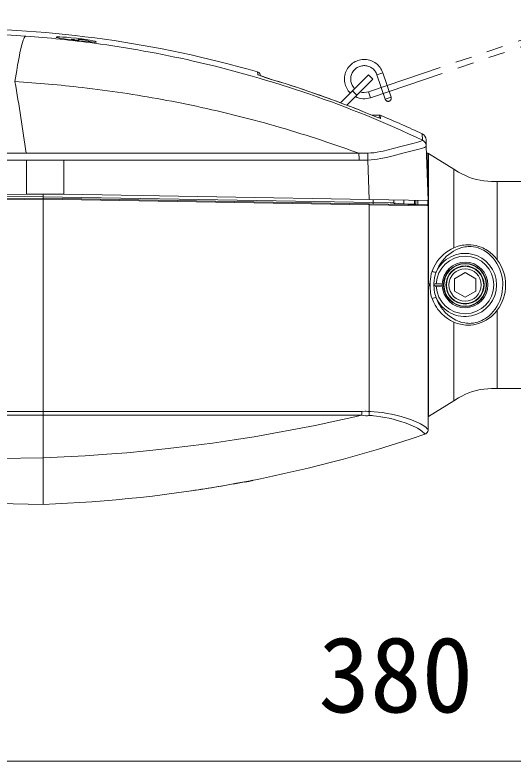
# Model space of a CAD drawing. Units: millimetres, scale not verified. Extents: x -63 to 62, y -56 to 57.
# Drawn here: x 7.98 to 20.01, y 15.37 to 33.39 of the extents above; entities that cross this region are included whole.
import ezdxf
from ezdxf.enums import TextEntityAlignment as Align

# ---------------------------------------------------------------- set-up
doc = ezdxf.new("R2010")
doc.units = ezdxf.units.MM
doc.header["$LTSCALE"] = 0.125
doc.linetypes.add('USER1', pattern=[31.75, 15.875, -3.175, 3.175, -3.175, 3.175, -3.175])
doc.layers.add('0-4_SUNPO', color=7, linetype='Continuous', lineweight=20)
doc.layers.add('0-5_GAIKEI', color=1, linetype='Continuous', lineweight=18)
doc.styles.add('ＭＳ ゴシック', font='')
doc.styles.get('ＭＳ ゴシック').set_extended_font_data('MS Gothic')

# ---------------------------------------------------------------- blocks, each defined once
blk = doc.blocks.new('D4')
at = {"layer": '0-4_SUNPO'}
blk.add_line((65.2081, 328.8668), (98.165, 328.8668), dxfattribs=at)
at = {"layer": '0-4_SUNPO', "style": 'ＭＳ ゴシック'}
blk.add_text('380', height=1.833, dxfattribs=at).set_placement((79.8116, 329.4918), align=Align.BOTTOM_LEFT)

msp = doc.modelspace()

# ---------------------------------------------------------------- linework, layer by layer
at = {"layer": '0-5_GAIKEI', "linetype": 'USER1'}
for p, q in [((22.0161, 33.3948), (16.5214, 31.5378)), ((22.0627, 33.2522), (16.5694, 31.3957)), ((16.7252, 31.9497), (16.9253, 31.3576)), ((16.8673, 31.9978), (17.0674, 31.4057)), ((16.9253, 31.3576), (16.9964, 31.3817)), ((16.9964, 31.3817), (17.0674, 31.4057))]:
    msp.add_line(p, q, dxfattribs=at)
at = {"layer": '0-5_GAIKEI'}
for p, q in [((9.4145, 32.8054), (9.4145, 32.7851)), ((9.5145, 32.7851), (9.5145, 32.8054)), ((9.6745, 32.7851), (9.6745, 32.7863)), ((16.6284, 31.8446), (16.5223, 31.9507)), ((16.7252, 31.9497), (16.7963, 31.9738)), ((16.7963, 31.9738), (16.8673, 31.9978)), ((14.2543, 31.8141), (14.2543, 31.8142)), ((16.2394, 31.4557), (16.6284, 31.8446)), ((15.8446, 31.273), (16.1334, 31.5618)), ((15.9984, 31.2147), (16.2394, 31.4557)), ((16.5214, 31.5378), (16.5454, 31.4668)), ((16.5454, 31.4668), (16.5694, 31.3957)), ((16.7842, 30.9729), (16.7769, 30.9076)), ((17.8222, 30.372), (17.8168, 30.5237)), ((17.8222, 30.3721), (17.8222, 30.3705)), ((5.6014, 30.0527), (8.2481, 30.0527)), ((8.2597, 30.0527), (8.2481, 30.0527)), ((8.2597, 30.0527), (9.1562, 30.0527)), ((9.1734, 30.0527), (9.1562, 30.0527)), ((9.1734, 30.0527), (12.5194, 30.0527)), ((12.5194, 30.0527), (12.8498, 30.0527)), ((12.8498, 30.0527), (16.2879, 30.0527)), ((5.6002, 29.8838), (8.2472, 29.8838)), ((8.2587, 29.8838), (8.2472, 29.8838)), ((8.2587, 29.0658), (8.2587, 29.8838)), ((8.2587, 29.8838), (9.1576, 29.8838)), ((9.1576, 29.8838), (9.1576, 29.0642)), ((9.1747, 29.8838), (9.1576, 29.8838)), ((16.5055, 29.8906), (16.5386, 28.9354)), ((18.5811, 29.6717), (18.5811, 27.7685)), ((19.6327, 29.3729), (19.6327, 27.4813)), ((4.6131, 28.9495), (8.6645, 29.0201)), ((8.6645, 29.069), (8.6645, 21.5729)), ((4.6088, 28.9021), (8.6645, 28.9729)), ((16.6325, 28.8622), (8.6645, 29.0012)), ((16.5331, 28.8355), (8.6645, 28.9729)), ((16.5374, 28.807), (8.6645, 28.9444)), ((17.935, 28.811), (16.5331, 28.8355)), ((16.6325, 28.9338), (16.6325, 28.8622)), ((17.1345, 28.925), (17.1345, 28.8545)), ((17.6355, 28.8276), (17.6355, 28.9163)), ((17.6645, 28.9158), (17.6645, 28.8158)), ((17.7145, 28.9149), (17.7145, 28.8149)), ((17.9559, 28.9107), (17.9559, 28.802)), ((17.9645, 28.781), (16.5374, 28.807)), ((17.6355, 28.8276), (17.3757, 28.8322)), ((18.1024, 26.8729), (18.1024, 26.8715)), ((18.1024, 26.8715), (18.1025, 26.8711)), ((18.1295, 26.8979), (18.1295, 26.8991)), ((18.1295, 26.8991), (18.1596, 26.8989)), ((18.2795, 26.8989), (18.1596, 26.8989)), ((18.2795, 26.8479), (18.1295, 26.8479)), ((18.1295, 26.8479), (18.1295, 26.8466)), ((18.1295, 26.8466), (18.1596, 26.8468)), ((18.2795, 26.8468), (18.1596, 26.8468)), ((18.2795, 26.8479), (18.2795, 26.8468)), ((19.6327, 26.2644), (19.6327, 24.3729)), ((18.5811, 25.9772), (18.5811, 24.074)), ((8.6645, 23.7298), (4.6122, 23.7298)), ((16.3562, 23.7296), (8.6645, 23.7298)), ((8.6645, 22.698), (4.6122, 22.6479))]:
    msp.add_line(p, q, dxfattribs=at)
at = {"layer": '0-5_GAIKEI', "color": 7}
for p, q in [((13.8456, 31.9553), (13.8424, 32.0167)), ((13.9146, 31.9251), (13.9145, 31.9258)), ((16.4429, 31.0402), (16.599, 30.9775)), ((16.4429, 31.04), (16.4429, 31.0402)), ((16.6105, 30.9729), (16.7842, 30.9729)), ((16.8229, 30.965), (16.8151, 30.8949)), ((17.9185, 30.2264), (17.9132, 30.3777)), ((17.9185, 30.2264), (17.9186, 30.2249)), ((17.9186, 30.2249), (17.9645, 28.9105)), ((17.9228, 30.1029), (17.9237, 30.0779)), ((17.9237, 30.0779), (17.9246, 30.0528)), ((17.9559, 30.0529), (17.9246, 30.0529)), ((17.9559, 30.0529), (17.9559, 29.1546)), ((18.5811, 29.6717), (17.9717, 30.0484)), ((17.9717, 26.8986), (17.9717, 30.0484)), ((21.882, 29.3729), (19.6327, 29.3729)), ((5.5978, 29.0193), (8.2587, 29.0658)), ((9.1576, 29.0642), (12.8584, 28.9996)), ((12.8584, 28.9996), (16.5386, 28.9354)), ((17.9645, 28.9105), (16.5386, 28.9354)), ((17.9645, 23.382), (17.9645, 28.781)), ((17.9945, 26.8979), (17.9645, 26.8989)), ((17.9945, 26.8479), (17.9945, 26.8979)), ((17.9945, 26.8479), (17.9645, 26.8468)), ((17.9717, 23.6973), (17.9717, 26.847)), ((24.1645, 24.3729), (19.6327, 24.3729)), ((18.5811, 24.074), (17.9717, 23.6973)), ((13.5318, 22.1077), (13.63, 22.1265)), ((13.6281, 22.1363), (13.7262, 22.1555)), ((13.63, 22.1265), (13.6281, 22.1363)), ((13.7281, 22.1457), (13.63, 22.1265)), ((13.7281, 22.1457), (13.7262, 22.1555)), ((8.6645, 21.5729), (4.6088, 21.6436))]:
    msp.add_line(p, q, dxfattribs=at)
at = {"layer": '0-5_GAIKEI'}
for points in [[(7.9795, 31.7829), (8.0237, 32.0551), (8.0455, 32.1833), (8.0781, 32.3631), (8.1009, 32.4783), (8.1237, 32.5829), (8.1467, 32.6753), (8.1633, 32.7326), (8.18, 32.782), (8.1933, 32.8147), (8.2066, 32.8415), (8.222, 32.8647), (8.2375, 32.8794), (8.2418, 32.8819)], [(9.4645, 32.8304), (9.3416, 32.8437), (9.2233, 32.8543), (9.1374, 32.8605), (9.0639, 32.864), (9.0074, 32.8644), (8.9883, 32.8633), (8.9764, 32.8612), (8.9733, 32.8599), (8.9725, 32.8591), (8.9722, 32.8581)], [(8.9722, 32.8581), (8.9723, 32.8575), (8.9734, 32.8562), (8.9754, 32.8548), (8.9825, 32.8517), (9, 32.8464), (9.0566, 32.8342), (9.1729, 32.815), (9.3138, 32.7954), (9.4645, 32.7769)], [(9.4645, 32.8304), (9.5869, 32.8152), (9.7038, 32.7986), (9.789, 32.7849), (9.8619, 32.7715), (9.9178, 32.7589), (9.9367, 32.7534), (9.9486, 32.7486), (9.9517, 32.7465), (9.9527, 32.7451), (9.9528, 32.7445)], [(9.9528, 32.7445), (9.9527, 32.744), (9.952, 32.7431), (9.9506, 32.7423), (9.9459, 32.7409), (9.934, 32.7395), (9.8947, 32.7392), (9.8312, 32.742), (9.7523, 32.7478), (9.6128, 32.7607), (9.4645, 32.7769)], [(16.2394, 31.4557), (16.1334, 31.5618), (16.5223, 31.9507)], [(16.5085, 30.0575), (16.5806, 30.06), (16.6519, 30.0671), (16.7304, 30.0791), (16.8072, 30.0939), (16.8718, 30.108), (16.9969, 30.1383), (17.1141, 30.1683), (17.3343, 30.2251), (17.6264, 30.2979), (17.7345, 30.3265), (17.7869, 30.3441), (17.8049, 30.3525), (17.8141, 30.3585), (17.82, 30.3645), (17.8222, 30.3705)], [(16.5055, 29.8906), (16.5828, 29.8926), (16.6582, 29.8992), (16.7366, 29.9101), (16.8124, 29.9238), (16.8713, 29.936), (16.9851, 29.9626), (17.1134, 29.9954), (17.3527, 30.0585), (17.6734, 30.14), (17.7979, 30.1717), (17.8514, 30.1871), (17.873, 30.1944), (17.8982, 30.2049), (17.9095, 30.2116), (17.9164, 30.2182), (17.9186, 30.2249)], [(9.1746, 29.8838), (12.5234, 29.8838), (16.2951, 29.8838)], [(16.3598, 23.8193), (4.6131, 23.8193), (4.6131, 28.8736), (8.6645, 28.9444)], [(17.1345, 28.8545), (17.1343, 28.8545), (17.1332, 28.8544), (17.0432, 28.8554), (16.6325, 28.8622)], [(17.1345, 28.8545), (17.1345, 28.8541), (17.1349, 28.8534), (17.1358, 28.8527), (17.1387, 28.8512), (17.1461, 28.849), (17.1711, 28.8445), (17.254, 28.8369), (17.3757, 28.8322), (17.3757, 28.9208)], [(18.0579, 27.2036), (18.0905, 27.2828), (18.1292, 27.3576), (18.1733, 27.4277), (18.2223, 27.4928), (18.2755, 27.5527), (18.3325, 27.6073), (18.3907, 27.655), (18.4516, 27.6978), (18.5152, 27.7356), (18.5811, 27.7685)], [(19.6327, 27.4813), (19.5819, 27.5439), (19.5256, 27.6021), (19.4639, 27.6554), (19.3957, 27.7042), (19.3596, 27.7264), (19.3222, 27.7469), (19.2838, 27.7657), (19.2443, 27.7826), (19.1825, 27.8046), (19.1195, 27.8219), (19.056, 27.8342), (18.9929, 27.8415), (18.9341, 27.844), (18.8767, 27.8424), (18.8212, 27.8372), (18.7808, 27.8309), (18.7416, 27.8229), (18.6662, 27.8018), (18.6231, 27.7862), (18.5811, 27.7685)], [(19.5798, 27.4558), (19.533, 27.5159), (19.4814, 27.5719), (19.4251, 27.6235), (19.3638, 27.6703), (19.2978, 27.7113), (19.2633, 27.7293), (19.2277, 27.7455), (19.1728, 27.7662), (19.1168, 27.7822), (19.0603, 27.7932), (19.0042, 27.7992), (18.9653, 27.8006), (18.927, 27.7998), (18.8886, 27.7968), (18.8512, 27.7917), (18.7802, 27.7765), (18.7129, 27.755), (18.6735, 27.7394), (18.6349, 27.7218)], [(18.1568, 27.1824), (18.1863, 27.2569), (18.2213, 27.3275), (18.2613, 27.3939), (18.3057, 27.4556), (18.3541, 27.5127), (18.4061, 27.565), (18.4594, 27.611), (18.5155, 27.6525), (18.574, 27.6895), (18.6349, 27.7218)], [(19.5798, 27.4558), (19.6234, 27.3896), (19.6615, 27.3198), (19.694, 27.2471), (19.7207, 27.1718), (19.7413, 27.0944), (19.7557, 27.0155), (19.7638, 26.9355), (19.7658, 26.8729)], [(18.0579, 27.2036), (18.0386, 27.1399), (18.0248, 27.0743), (18.0158, 27.0077), (18.0115, 26.9573), (18.0089, 26.8729), (18.0119, 26.7828), (18.0163, 26.7327), (18.023, 26.6829), (18.0299, 26.6439), (18.0387, 26.6054), (18.0579, 26.5421)], [(18.1568, 27.1824), (18.1346, 27.1163), (18.1185, 27.0478), (18.1081, 26.9776), (18.103, 26.9066), (18.1024, 26.8746)], [(18.1024, 26.8729), (18.1024, 26.8743), (18.1025, 26.8746)], [(18.1024, 26.8711), (18.1063, 26.7865), (18.1111, 26.7433), (18.1181, 26.7004), (18.1265, 26.6606), (18.1369, 26.6214), (18.1568, 26.5633)], [(18.1295, 26.8979), (18.2795, 26.8979), (18.2795, 26.8989)], [(18.5811, 25.9772), (18.5049, 26.0158), (18.4319, 26.061), (18.3625, 26.1129), (18.297, 26.1714), (18.2659, 26.2031), (18.2361, 26.2364), (18.1983, 26.2834), (18.1631, 26.3331), (18.1306, 26.3856), (18.0911, 26.4616), (18.0579, 26.5421)], [(18.6349, 26.0239), (18.5656, 26.0612), (18.4993, 26.1045), (18.4363, 26.1538), (18.377, 26.209), (18.3218, 26.2701), (18.2714, 26.3369), (18.2263, 26.4092), (18.2059, 26.4473), (18.1872, 26.4868), (18.1568, 26.5633)], [(19.6327, 26.2644), (19.5871, 26.2077), (19.537, 26.1546), (19.4823, 26.1053), (19.4234, 26.0602), (19.3603, 26.0197), (19.3032, 25.9892), (19.2437, 25.9629), (19.1821, 25.9409), (19.1193, 25.9238), (19.0559, 25.9115), (18.9929, 25.9042), (18.9341, 25.9017), (18.8768, 25.9033), (18.8212, 25.9085), (18.7808, 25.9148), (18.7415, 25.9228), (18.6662, 25.9439), (18.6231, 25.9595), (18.5811, 25.9772)], [(19.5798, 26.2899), (19.5267, 26.2226), (19.4979, 26.1908), (19.4676, 26.1603), (19.4249, 26.122), (19.3796, 26.0866), (19.3316, 26.0543), (19.298, 26.0345), (19.2632, 26.0163), (19.2155, 25.9951), (19.1664, 25.9774), (19.1164, 25.9634), (19.0601, 25.9525), (19.0042, 25.9465), (18.9653, 25.9451), (18.927, 25.9459), (18.8886, 25.9489), (18.8512, 25.954), (18.7802, 25.9692), (18.7129, 25.9907), (18.6735, 26.0063), (18.6349, 26.0239)], [(16.5373, 23.8165), (16.5061, 23.8187), (16.4656, 23.8221), (16.4445, 23.821), (16.3598, 23.8192)], [(17.9645, 23.382), (17.9643, 23.3819), (17.9639, 23.382), (17.9629, 23.3826), (17.9592, 23.3855), (17.9419, 23.4014), (17.912, 23.4269), (17.8543, 23.4687), (17.7771, 23.5149), (17.7268, 23.541), (17.6718, 23.567), (17.5634, 23.6117), (17.4432, 23.654), (17.3144, 23.6929), (17.1798, 23.7276), (17.0752, 23.7508), (16.9689, 23.7712), (16.8605, 23.7893), (16.7518, 23.8038), (16.6618, 23.8122), (16.5725, 23.8162), (16.5373, 23.8165)], [(8.6645, 22.6987), (9.1684, 22.7195), (9.6742, 22.7469), (10.2024, 22.7824), (10.6797, 22.8206), (11.1555, 22.8645), (11.682, 22.9199), (12.2184, 22.9836), (12.7498, 23.054), (13.2782, 23.1313), (13.7558, 23.2076), (14.2309, 23.2895), (14.7539, 23.3865), (15.2331, 23.4819), (15.7097, 23.5828), (16.1918, 23.6912), (16.3562, 23.7296)], [(16.5398, 23.7192), (16.5189, 23.7177), (16.4969, 23.7121), (16.4746, 23.7095), (16.4554, 23.7122), (16.4097, 23.7213), (16.3562, 23.7296)], [(17.8832, 23.2684), (17.8823, 23.2694), (17.879, 23.2737), (17.856, 23.301), (17.8361, 23.3205), (17.8109, 23.3418), (17.7804, 23.3644), (17.7449, 23.3877), (17.7046, 23.4114), (17.6552, 23.4377), (17.6012, 23.4638), (17.51, 23.5029), (17.4108, 23.5401), (17.3049, 23.5752), (17.2122, 23.6027), (17.1168, 23.6283), (17.0177, 23.652), (16.9172, 23.6732), (16.8154, 23.6913), (16.7141, 23.7062), (16.6453, 23.7142), (16.6114, 23.7172), (16.5613, 23.7195), (16.5398, 23.7192)]]:
    msp.add_lwpolyline(points, dxfattribs=at)
at = {"layer": '0-5_GAIKEI', "color": 7}
for points in [[(13.8456, 31.9553), (13.8457, 31.9549), (13.8465, 31.9539), (13.8529, 31.9498), (13.8652, 31.944), (13.9043, 31.9285), (14.0046, 31.8935), (14.1256, 31.8542), (14.2543, 31.8141)], [(14.2543, 31.8142), (14.0374, 31.8828), (13.9257, 31.921), (13.8719, 31.9422)], [(14.2543, 31.8142), (14.0329, 31.8843), (13.9207, 31.9228), (13.9146, 31.9251)], [(16.4429, 31.0402), (16.7008, 30.937), (16.7988, 30.8998)], [(16.4429, 31.04), (16.6051, 30.9749), (16.7243, 30.9276), (16.7971, 30.9), (16.8123, 30.8951), (16.8142, 30.8947), (16.8148, 30.8947), (16.815, 30.8948), (16.8151, 30.8949)], [(19.6327, 29.3729), (19.4957, 29.3741), (19.4037, 29.3782), (19.3112, 29.3868), (19.2187, 29.4006), (19.1269, 29.4203), (19.0363, 29.446), (18.9478, 29.4776), (18.8619, 29.5144), (18.7787, 29.5558), (18.6983, 29.6007), (18.5811, 29.6717)], [(19.6327, 24.3729), (19.4957, 24.3716), (19.4037, 24.3675), (19.3112, 24.3589), (19.2187, 24.3451), (19.1269, 24.3254), (19.0363, 24.2997), (18.9478, 24.2681), (18.8619, 24.2313), (18.7787, 24.1899), (18.6983, 24.145), (18.5811, 24.074)], [(13.6281, 22.1363), (13.5299, 22.1175), (13.5318, 22.1077)]]:
    msp.add_lwpolyline(points, dxfattribs=at)
at = {"layer": '0-5_GAIKEI'}
msp.add_lwpolyline([(19.1115, 26.7245), (19.1115, 27.0212), (18.8545, 27.1696), (18.5975, 27.0212), (18.5975, 26.7245), (18.8545, 26.5761)], close=True, dxfattribs=at)
for radius in [0.521, 0.5109, 0.4609, 0.45, 0.39]:
    msp.add_circle((18.8545, 26.8729), radius, dxfattribs=at)
at = {"layer": '0-5_GAIKEI', "color": 7}
for centre, radius, start, end in [((6.3645, 6.0729), 27, 73.92121, 90), ((13.8147, 31.9206), 0.1, 3, 73.92122), ((13.8179, 31.8592), 0.1, 53.61173, 73.91859), ((6.365, 6.0272), 26.9669, 68.05514, 72.98901), ((6.365, 6.0271), 26.9669, 68.05506, 72.98894), ((6.365, 6.027), 26.9671, 69.41928, 72.98899), ((6.3651, 6.0274), 26.9667, 68.05512, 69.06973), ((16.7842, 30.8729), 0.1, 67.21035, 90), ((6.3645, 6.0729), 27, 64.90254, 67.21034), ((17.7456, 30.3719), 0.1677, 2, 64.90254), ((17.9559, 30.0229), 0.03, 58.27643, 89.99997), ((8.6592, 3.3786), 25.6903, 88.88835, 90.89336), ((17.9559, 23.7229), 0.03, 286.50878, 301.72339), ((7.5477, 53.5534), 32, 272, 288.8436), ((17.8445, 23.382), 0.12, 288.84935, 312.5159), ((17.8445, 23.382), 0.12, 312.5158, 359.99997), ((7.5477, 53.5534), 32, 278.44679, 280.77444)]:
    msp.add_arc(centre, radius, start, end, dxfattribs=at)
at = {"layer": '0-5_GAIKEI'}
for centre, radius, start, end in [((6.3133, 5.9835), 26.9674, 85.89922, 89.89124), ((6.3131, 5.9808), 26.9701, 82.36287, 85.89927), ((9.4645, 31.7737), 1.0329, 92.77454, 98.43137), ((9.4645, 31.7738), 1.0328, 95.08363, 98.43076), ((9.4647, 31.7706), 1.0361, 92.77802, 95.07991), ((9.4643, 31.7706), 1.0361, 84.9201, 87.22198), ((9.4645, 31.7738), 1.0328, 78.26896, 87.22573), ((9.4645, 31.7738), 1.0328, 78.26895, 84.91644), ((9.4645, 31.7732), 1.0131, 87.17106, 92.82894), ((9.4645, 31.7737), 1.0341, 69.49116, 78.28275), ((6.3129, 5.9787), 26.9722, 77.20409, 82.36293), ((6.314, 5.9828), 26.968, 64.73955, 77.20459), ((6.2799, 2.8206), 29.0121, 83.41692, 86.64153), ((-31.2772, 24.8065), 39.8719, 7.5607, 10.07702), ((6.2925, 2.9079), 28.924, 81.47061, 83.42183), ((6.2961, 2.9074), 28.924, 79.56505, 81.47783), ((16.4173, 31.8457), 0.475, 243.40848, 288.67274), ((16.4173, 31.8457), 0.325, 252.48643, 288.67274), ((6.2973, 2.8952), 28.9357, 77.65983, 79.57185), ((6.3013, 2.8975), 28.9326, 75.58862, 77.66662), ((6.3017, 2.8853), 28.9444, 73.5182, 75.59534), ((16.7764, 30.8026), 0.1001, 67.20623, 78.70817), ((6.3013, 2.8735), 28.9558, 71.44777, 73.52406), ((6.3018, 2.8666), 28.9622, 69.83041, 71.453), ((17.7513, 30.2204), 0.1674, 2.03978, 64.93602), ((17.7514, 30.2189), 0.1673, 2.04609, 64.96509), ((16.4549, 27.4458), 2.6122, 88.82497, 93.66559), ((13.6399, 29.8563), 2.6553, 0.59207, 4.24081), ((14.3171, 30.0141), 2.1918, 356.7723, 1.13708), ((16.4791, 27.4475), 2.4432, 89.38055, 94.31982), ((17.1645, 28.8545), 0.03, 179.99999, 269), ((-20763.0778, 26.8731), 20779.6149, 359.99157, 0.00533), ((17.447, 28.8288), 0.0712, 177.29222, 186.48593), ((17.5648, 28.8243), 0.0707, 353.49292, 2.72612), ((17.9345, 28.781), 0.03, 0.00004, 89), ((18.8545, 26.8729), 0.7632, 203.92407, 156.07586), ((18.8545, 26.8729), 0.6953, 182.14691, 177.85309), ((18.8545, 26.8729), 0.551, 181.03078, 178.96923), ((18.8135, 26.8735), 1.0202, 359.96422, 36.57273), ((18.1289, 26.8726), 0.0266, 88.8036, 175.70028), ((18.1289, 26.8731), 0.0266, 184.29965, 271.1964), ((18.1295, 26.8729), 0.025, 90, 270), ((18.2795, 26.8729), 0.0261, 270, 89.99395), ((18.2795, 26.8729), 0.025, 270, 90), ((18.8135, 26.8722), 1.0202, 323.42749, 0.03554), ((14.623, 23.845), 1.7371, 356.19116, 359.14683), ((15.1357, 23.7309), 1.4042, 359.52344, 3.49208)]:
    msp.add_arc(centre, radius, start, end, dxfattribs=at)
at = {"layer": '0-5_GAIKEI', "linetype": 'USER1'}
for centre, radius, start, end in [((16.4173, 31.8457), 0.475, 18.67274, 225), ((16.4173, 31.8457), 0.325, 18.67274, 225), ((16.9964, 31.3817), 0.075, 198.67275, 18.67273)]:
    msp.add_arc(centre, radius, start, end, dxfattribs=at)
at = {"layer": '0-5_GAIKEI'}
for centre, major_axis, ratio, start_param, end_param in [((16.5326, 28.8055), (-0.0005, -0.03), 0.159886, 1.6219585, 3.1415926), ((16.6374, 28.8637), (-0.0005, -0.03), 0.162697, 4.7654472, 6.2831853), ((17.6345, 28.8091), (0.03, 0), 0.620371, 0.370199, 1.5358897), ((18.0947, 27.2099), (0.066, -0.0234), 0.294457, 4.2281884, 6.0272554), ((18.8446, 26.8698), (-0.0318, -0.966), 0.952974, 0.9587, 1.6053775), ((18.0947, 26.5358), (0.066, 0.0234), 0.294456, 0.25593, 2.0549979)]:
    msp.add_ellipse(centre, major_axis=major_axis, ratio=ratio, start_param=start_param, end_param=end_param, dxfattribs=at)

# ---------------------------------------------------------------- block references
at = {"layer": '0-4_SUNPO'}
msp.add_blockref('D4', (-64.5005, -313.4939), dxfattribs=at)

doc.saveas('drawing.dxf')
